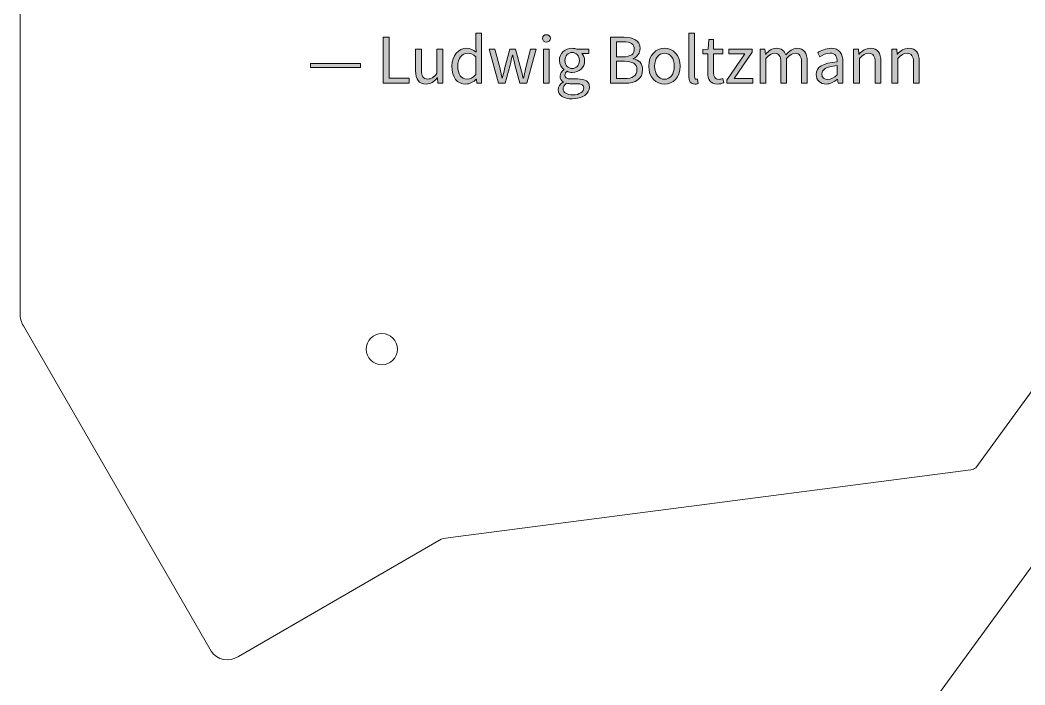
# Model space of a CAD drawing. Header units: millimetres. Extents: x -142 to 140, y -60 to 98.
# Drawn here: x -4.7 to 66.1, y 5.2 to 52 of the extents above; entities that cross this region are included whole.
import ezdxf

# ---------------------------------------------------------------- set-up
doc = ezdxf.new("R2010")
doc.units = ezdxf.units.MM
doc.header["$MEASUREMENT"] = 0
doc.layers.add('カット1(R255G0B0)', color=7, linetype='Continuous', lineweight=0)

# ---------------------------------------------------------------- blocks, each defined once
blk = doc.blocks.new('Block_5')
at = {"layer": 'カット1(R255G0B0)', "color": 5, "lineweight": 0, "true_color": 0x0000ff}
blk.add_open_spline([(59.372, 3.643), (59.372, 3.643), (69.915, 18.1), (69.915, 18.1)], degree=3, dxfattribs=at)
blk = doc.blocks.new('Block_4')
at = {"layer": 'カット1(R255G0B0)'}
blk.add_blockref('Block_5', (0, 0), dxfattribs=at)
blk = doc.blocks.new('Block_7')
at = {"layer": 'カット1(R255G0B0)', "color": 5, "lineweight": 0, "true_color": 0x0000ff}
for points in [[(-4.719, 90.831), (-4.719, 90.831), (-4.719, 31.357), (-4.719, 31.357)], [(73.177, 34.936), (73.177, 34.936), (62.634, 20.478), (62.634, 20.478)], [(-4.493, 30.482), (-4.645, 30.747), (-4.724, 31.048), (-4.72, 31.354)], [(8.735, 7.549), (8.735, 7.549), (-4.493, 30.48), (-4.493, 30.48)], [(62.281, 20.331), (62.281, 20.331), (25.611, 15.56), (25.611, 15.56)], [(62.634, 20.476), (62.54, 20.382), (62.413, 20.329), (62.28, 20.33)], [(24.956, 15.431), (24.956, 15.431), (10.663, 7.171), (10.663, 7.171)], [(24.955, 15.43), (25.168, 15.494), (25.388, 15.537), (25.61, 15.559)]]:
    blk.add_open_spline(points, degree=3, dxfattribs=at)
blk.add_open_spline([(10.661, 7.169), (10.026, 6.74), (9.164, 6.908), (8.736, 7.543), (8.735, 7.545), (8.734, 7.546), (8.733, 7.548)], degree=3, knots=[0, 0, 0, 0, 1, 1, 1, 2, 2, 2, 2], dxfattribs=at)
blk = doc.blocks.new('Block_11')
at = {"layer": 'カット1(R255G0B0)', "true_color": 0x000000, "transparency": 33554687}
h = blk.add_hatch(color=18, dxfattribs=at)
h.dxf.hatch_style = 2
edge = h.paths.add_edge_path()
edge.add_spline(control_points=[(27.401, 48.202), (27.401, 48.202), (27.401, 49.461), (27.401, 49.461), (27.196, 49.643), (27.012, 49.711), (26.816, 49.711), (26.431, 49.711), (26.126, 49.34), (26.126, 48.793), (26.126, 48.217), (26.364, 47.874), (26.785, 47.874), (27.007, 47.874), (27.2, 47.982), (27.401, 48.202)], knot_values=[0, 0, 0, 0, 1, 1, 1, 2, 2, 2, 3, 3, 3, 4, 4, 4, 5, 5, 5, 5], degree=3, periodic=0)
edge = h.paths.add_edge_path()
edge.add_spline(control_points=[(25.706, 48.789), (25.706, 49.568), (26.198, 50.053), (26.745, 50.053), (27.025, 50.053), (27.208, 49.948), (27.419, 49.774), (27.419, 49.774), (27.401, 50.186), (27.401, 50.186), (27.401, 50.186), (27.401, 51.112), (27.401, 51.112), (27.401, 51.112), (27.808, 51.112), (27.808, 51.112), (27.808, 51.112), (27.808, 47.591), (27.808, 47.591), (27.808, 47.591), (27.472, 47.591), (27.472, 47.591), (27.472, 47.591), (27.438, 47.875), (27.438, 47.875), (27.438, 47.875), (27.424, 47.875), (27.424, 47.875), (27.237, 47.688), (26.982, 47.532), (26.696, 47.532), (26.095, 47.532), (25.706, 47.988), (25.706, 48.789)], knot_values=[0, 0, 0, 0, 1, 1, 1, 2, 2, 2, 3, 3, 3, 4, 4, 4, 5, 5, 5, 6, 6, 6, 7, 7, 7, 8, 8, 8, 9, 9, 9, 10, 10, 10, 11, 11, 11, 11], degree=3, periodic=0)
h = blk.add_hatch(color=18, dxfattribs=at)
h.dxf.hatch_style = 2
edge = h.paths.add_edge_path()
edge.add_spline(control_points=[(32.164, 49.993), (32.164, 49.993), (32.571, 49.993), (32.571, 49.993), (32.571, 49.993), (32.571, 47.591), (32.571, 47.591), (32.571, 47.591), (32.164, 47.591), (32.164, 47.591), (32.164, 47.591), (32.164, 49.993), (32.164, 49.993)], knot_values=[0, 0, 0, 0, 1, 1, 1, 2, 2, 2, 3, 3, 3, 4, 4, 4, 4], degree=3, periodic=0)
edge = h.paths.add_edge_path()
edge.add_spline(control_points=[(32.09, 50.75), (32.09, 50.909), (32.213, 51.012), (32.371, 51.012), (32.529, 51.012), (32.652, 50.909), (32.652, 50.75), (32.652, 50.596), (32.529, 50.487), (32.371, 50.487), (32.213, 50.487), (32.09, 50.596), (32.09, 50.75)], knot_values=[0, 0, 0, 0, 1, 1, 1, 2, 2, 2, 3, 3, 3, 4, 4, 4, 4], degree=3, periodic=0)
h = blk.add_hatch(color=18, dxfattribs=at)
h.dxf.hatch_style = 2
edge = h.paths.add_edge_path()
edge.add_spline(control_points=[(42.417, 48.074), (42.417, 48.074), (42.417, 51.112), (42.417, 51.112), (42.417, 51.112), (42.824, 51.112), (42.824, 51.112), (42.824, 51.112), (42.824, 48.044), (42.824, 48.044), (42.824, 47.92), (42.878, 47.87), (42.937, 47.87), (42.961, 47.87), (42.98, 47.87), (43.026, 47.88), (43.026, 47.88), (43.081, 47.57), (43.081, 47.57), (43.024, 47.549), (42.954, 47.532), (42.847, 47.532), (42.543, 47.532), (42.417, 47.726), (42.417, 48.074)], knot_values=[0, 0, 0, 0, 1, 1, 1, 2, 2, 2, 3, 3, 3, 4, 4, 4, 5, 5, 5, 6, 6, 6, 7, 7, 7, 8, 8, 8, 8], degree=3, periodic=0)
h = blk.add_hatch(color=18, dxfattribs=at)
h.dxf.hatch_style = 2
edge = h.paths.add_edge_path()
edge.add_spline(control_points=[(20.878, 50.834), (20.878, 50.834), (21.29, 50.834), (21.29, 50.834), (21.29, 50.834), (21.29, 47.941), (21.29, 47.941), (21.29, 47.941), (22.706, 47.941), (22.706, 47.941), (22.706, 47.941), (22.706, 47.591), (22.706, 47.591), (22.706, 47.591), (20.878, 47.591), (20.878, 47.591), (20.878, 47.591), (20.878, 50.834), (20.878, 50.834)], knot_values=[0, 0, 0, 0, 1, 1, 1, 2, 2, 2, 3, 3, 3, 4, 4, 4, 5, 5, 5, 6, 6, 6, 6], degree=3, periodic=0)
h = blk.add_hatch(color=18, dxfattribs=at)
h.dxf.hatch_style = 2
edge = h.paths.add_edge_path()
edge.add_spline(control_points=[(37.871, 47.919), (38.426, 47.919), (38.753, 48.119), (38.753, 48.556), (38.753, 48.955), (38.439, 49.138), (37.871, 49.138), (37.871, 49.138), (37.307, 49.138), (37.307, 49.138), (37.307, 49.138), (37.307, 47.919), (37.307, 47.919), (37.307, 47.919), (37.871, 47.919), (37.871, 47.919)], knot_values=[0, 0, 0, 0, 1, 1, 1, 2, 2, 2, 3, 3, 3, 4, 4, 4, 5, 5, 5, 5], degree=3, periodic=0)
edge = h.paths.add_edge_path()
edge.add_spline(control_points=[(37.787, 49.454), (38.339, 49.454), (38.567, 49.658), (38.567, 49.987), (38.567, 50.366), (38.308, 50.507), (37.806, 50.507), (37.806, 50.507), (37.307, 50.507), (37.307, 50.507), (37.307, 50.507), (37.307, 49.454), (37.307, 49.454), (37.307, 49.454), (37.787, 49.454), (37.787, 49.454)], knot_values=[0, 0, 0, 0, 1, 1, 1, 2, 2, 2, 3, 3, 3, 4, 4, 4, 5, 5, 5, 5], degree=3, periodic=0)
edge = h.paths.add_edge_path()
edge.add_spline(control_points=[(36.894, 50.834), (36.894, 50.834), (37.857, 50.834), (37.857, 50.834), (38.517, 50.834), (38.973, 50.61), (38.973, 50.04), (38.973, 49.72), (38.802, 49.435), (38.499, 49.336), (38.499, 49.336), (38.499, 49.316), (38.499, 49.316), (38.886, 49.24), (39.158, 48.984), (39.158, 48.54), (39.158, 47.903), (38.654, 47.591), (37.931, 47.591), (37.931, 47.591), (36.894, 47.591), (36.894, 47.591), (36.894, 47.591), (36.894, 50.834), (36.894, 50.834)], knot_values=[0, 0, 0, 0, 1, 1, 1, 2, 2, 2, 3, 3, 3, 4, 4, 4, 5, 5, 5, 6, 6, 6, 7, 7, 7, 8, 8, 8, 8], degree=3, periodic=0)
h = blk.add_hatch(color=18, dxfattribs=at)
h.dxf.hatch_style = 2
edge = h.paths.add_edge_path()
edge.add_spline(control_points=[(43.748, 48.334), (43.748, 48.334), (43.748, 49.662), (43.748, 49.662), (43.748, 49.662), (43.391, 49.662), (43.391, 49.662), (43.391, 49.662), (43.391, 49.97), (43.391, 49.97), (43.391, 49.97), (43.766, 49.993), (43.766, 49.993), (43.766, 49.993), (43.815, 50.667), (43.815, 50.667), (43.815, 50.667), (44.155, 50.667), (44.155, 50.667), (44.155, 50.667), (44.155, 49.993), (44.155, 49.993), (44.155, 49.993), (44.805, 49.993), (44.805, 49.993), (44.805, 49.993), (44.805, 49.662), (44.805, 49.662), (44.805, 49.662), (44.155, 49.662), (44.155, 49.662), (44.155, 49.662), (44.155, 48.327), (44.155, 48.327), (44.155, 48.033), (44.249, 47.863), (44.526, 47.863), (44.611, 47.863), (44.722, 47.895), (44.8, 47.927), (44.8, 47.927), (44.878, 47.621), (44.878, 47.621), (44.744, 47.575), (44.582, 47.532), (44.433, 47.532), (43.921, 47.532), (43.748, 47.856), (43.748, 48.334)], knot_values=[0, 0, 0, 0, 1, 1, 1, 2, 2, 2, 3, 3, 3, 4, 4, 4, 5, 5, 5, 6, 6, 6, 7, 7, 7, 8, 8, 8, 9, 9, 9, 10, 10, 10, 11, 11, 11, 12, 12, 12, 13, 13, 13, 14, 14, 14, 15, 15, 15, 16, 16, 16, 16], degree=3, periodic=0)
h = blk.add_hatch(color=18, dxfattribs=at)
h.dxf.hatch_style = 2
edge = h.paths.add_edge_path()
edge.add_spline(control_points=[(23.158, 48.471), (23.158, 48.471), (23.158, 49.993), (23.158, 49.993), (23.158, 49.993), (23.565, 49.993), (23.565, 49.993), (23.565, 49.993), (23.565, 48.524), (23.565, 48.524), (23.565, 48.076), (23.7, 47.885), (24.018, 47.885), (24.264, 47.885), (24.434, 48.007), (24.661, 48.29), (24.661, 48.29), (24.661, 49.993), (24.661, 49.993), (24.661, 49.993), (25.068, 49.993), (25.068, 49.993), (25.068, 49.993), (25.068, 47.591), (25.068, 47.591), (25.068, 47.591), (24.732, 47.591), (24.732, 47.591), (24.732, 47.591), (24.698, 47.967), (24.698, 47.967), (24.698, 47.967), (24.684, 47.967), (24.684, 47.967), (24.461, 47.705), (24.222, 47.532), (23.892, 47.532), (23.386, 47.532), (23.158, 47.859), (23.158, 48.471)], knot_values=[0, 0, 0, 0, 1, 1, 1, 2, 2, 2, 3, 3, 3, 4, 4, 4, 5, 5, 5, 6, 6, 6, 7, 7, 7, 8, 8, 8, 9, 9, 9, 10, 10, 10, 11, 11, 11, 12, 12, 12, 13, 13, 13, 13], degree=3, periodic=0)
h = blk.add_hatch(color=18, dxfattribs=at)
h.dxf.hatch_style = 2
edge = h.paths.add_edge_path()
edge.add_spline(control_points=[(28.332, 49.993), (28.332, 49.993), (28.747, 49.993), (28.747, 49.993), (28.747, 49.993), (29.103, 48.606), (29.103, 48.606), (29.155, 48.377), (29.2, 48.162), (29.246, 47.936), (29.246, 47.936), (29.266, 47.936), (29.266, 47.936), (29.318, 48.162), (29.37, 48.381), (29.429, 48.606), (29.429, 48.606), (29.8, 49.993), (29.8, 49.993), (29.8, 49.993), (30.197, 49.993), (30.197, 49.993), (30.197, 49.993), (30.571, 48.606), (30.571, 48.606), (30.631, 48.377), (30.683, 48.162), (30.738, 47.936), (30.738, 47.936), (30.758, 47.936), (30.758, 47.936), (30.81, 48.162), (30.855, 48.377), (30.907, 48.606), (30.907, 48.606), (31.257, 49.993), (31.257, 49.993), (31.257, 49.993), (31.644, 49.993), (31.644, 49.993), (31.644, 49.993), (31, 47.591), (31, 47.591), (31, 47.591), (30.505, 47.591), (30.505, 47.591), (30.505, 47.591), (30.158, 48.882), (30.158, 48.882), (30.1, 49.109), (30.054, 49.33), (29.996, 49.574), (29.996, 49.574), (29.976, 49.574), (29.976, 49.574), (29.924, 49.33), (29.876, 49.103), (29.811, 48.876), (29.811, 48.876), (29.475, 47.591), (29.475, 47.591), (29.475, 47.591), (29, 47.591), (29, 47.591), (29, 47.591), (28.332, 49.993), (28.332, 49.993)], knot_values=[0, 0, 0, 0, 1, 1, 1, 2, 2, 2, 3, 3, 3, 4, 4, 4, 5, 5, 5, 6, 6, 6, 7, 7, 7, 8, 8, 8, 9, 9, 9, 10, 10, 10, 11, 11, 11, 12, 12, 12, 13, 13, 13, 14, 14, 14, 15, 15, 15, 16, 16, 16, 17, 17, 17, 18, 18, 18, 19, 19, 19, 20, 20, 20, 21, 21, 21, 22, 22, 22, 22], degree=3, periodic=0)
h = blk.add_hatch(color=18, dxfattribs=at)
h.dxf.hatch_style = 2
edge = h.paths.add_edge_path()
edge.add_spline(control_points=[(34.7, 49.197), (34.7, 49.546), (34.472, 49.758), (34.189, 49.758), (33.906, 49.758), (33.679, 49.549), (33.679, 49.197), (33.679, 48.847), (33.912, 48.626), (34.189, 48.626), (34.466, 48.626), (34.7, 48.847), (34.7, 49.197)], knot_values=[0, 0, 0, 0, 1, 1, 1, 2, 2, 2, 3, 3, 3, 4, 4, 4, 4], degree=3, periodic=0)
edge = h.paths.add_edge_path()
edge.add_spline(control_points=[(35.008, 47.256), (35.008, 47.478), (34.839, 47.554), (34.523, 47.554), (34.523, 47.554), (34.109, 47.554), (34.109, 47.554), (34.017, 47.554), (33.904, 47.564), (33.797, 47.59), (33.625, 47.468), (33.552, 47.325), (33.552, 47.187), (33.552, 46.929), (33.812, 46.766), (34.248, 46.766), (34.706, 46.766), (35.008, 47.005), (35.008, 47.256)], knot_values=[0, 0, 0, 0, 1, 1, 1, 2, 2, 2, 3, 3, 3, 4, 4, 4, 5, 5, 5, 6, 6, 6, 6], degree=3, periodic=0)
edge = h.paths.add_edge_path()
edge.add_spline(control_points=[(33.197, 47.13), (33.197, 47.336), (33.328, 47.529), (33.549, 47.673), (33.549, 47.673), (33.549, 47.693), (33.549, 47.693), (33.427, 47.769), (33.335, 47.898), (33.335, 48.086), (33.335, 48.286), (33.474, 48.445), (33.599, 48.532), (33.599, 48.532), (33.599, 48.552), (33.599, 48.552), (33.44, 48.677), (33.288, 48.91), (33.288, 49.197), (33.288, 49.722), (33.702, 50.053), (34.189, 50.053), (34.321, 50.053), (34.441, 50.027), (34.528, 49.993), (34.528, 49.993), (35.366, 49.993), (35.366, 49.993), (35.366, 49.993), (35.366, 49.68), (35.366, 49.68), (35.366, 49.68), (34.873, 49.68), (34.873, 49.68), (34.986, 49.571), (35.069, 49.391), (35.069, 49.186), (35.069, 48.672), (34.68, 48.353), (34.189, 48.353), (34.073, 48.353), (33.94, 48.382), (33.831, 48.435), (33.744, 48.362), (33.678, 48.283), (33.678, 48.151), (33.678, 47.998), (33.777, 47.89), (34.099, 47.89), (34.099, 47.89), (34.567, 47.89), (34.567, 47.89), (35.125, 47.89), (35.406, 47.715), (35.406, 47.316), (35.406, 46.87), (34.933, 46.486), (34.191, 46.486), (33.603, 46.486), (33.197, 46.716), (33.197, 47.13)], knot_values=[0, 0, 0, 0, 1, 1, 1, 2, 2, 2, 3, 3, 3, 4, 4, 4, 5, 5, 5, 6, 6, 6, 7, 7, 7, 8, 8, 8, 9, 9, 9, 10, 10, 10, 11, 11, 11, 12, 12, 12, 13, 13, 13, 14, 14, 14, 15, 15, 15, 16, 16, 16, 17, 17, 17, 18, 18, 18, 19, 19, 19, 20, 20, 20, 20], degree=3, periodic=0)
h = blk.add_hatch(color=18, dxfattribs=at)
h.dxf.hatch_style = 2
edge = h.paths.add_edge_path()
edge.add_spline(control_points=[(41.388, 48.789), (41.388, 49.34), (41.108, 49.714), (40.695, 49.714), (40.282, 49.714), (40.002, 49.34), (40.002, 48.789), (40.002, 48.239), (40.282, 47.87), (40.695, 47.87), (41.108, 47.87), (41.388, 48.239), (41.388, 48.789)], knot_values=[0, 0, 0, 0, 1, 1, 1, 2, 2, 2, 3, 3, 3, 4, 4, 4, 4], degree=3, periodic=0)
edge = h.paths.add_edge_path()
edge.add_spline(control_points=[(39.582, 48.789), (39.582, 49.591), (40.106, 50.053), (40.695, 50.053), (41.284, 50.053), (41.808, 49.591), (41.808, 48.789), (41.808, 47.994), (41.284, 47.532), (40.695, 47.532), (40.106, 47.532), (39.582, 47.994), (39.582, 48.789)], knot_values=[0, 0, 0, 0, 1, 1, 1, 2, 2, 2, 3, 3, 3, 4, 4, 4, 4], degree=3, periodic=0)
h = blk.add_hatch(color=18, dxfattribs=at)
h.dxf.hatch_style = 2
edge = h.paths.add_edge_path()
edge.add_spline(control_points=[(45.095, 47.809), (45.095, 47.809), (46.359, 49.662), (46.359, 49.662), (46.359, 49.662), (45.235, 49.662), (45.235, 49.662), (45.235, 49.662), (45.235, 49.993), (45.235, 49.993), (45.235, 49.993), (46.873, 49.993), (46.873, 49.993), (46.873, 49.993), (46.873, 49.776), (46.873, 49.776), (46.873, 49.776), (45.609, 47.922), (45.609, 47.922), (45.609, 47.922), (46.915, 47.922), (46.915, 47.922), (46.915, 47.922), (46.915, 47.591), (46.915, 47.591), (46.915, 47.591), (45.095, 47.591), (45.095, 47.591), (45.095, 47.591), (45.095, 47.809), (45.095, 47.809)], knot_values=[0, 0, 0, 0, 1, 1, 1, 2, 2, 2, 3, 3, 3, 4, 4, 4, 5, 5, 5, 6, 6, 6, 7, 7, 7, 8, 8, 8, 9, 9, 9, 10, 10, 10, 10], degree=3, periodic=0)
h = blk.add_hatch(color=18, dxfattribs=at)
h.dxf.hatch_style = 2
edge = h.paths.add_edge_path()
edge.add_spline(control_points=[(47.445, 49.993), (47.445, 49.993), (47.781, 49.993), (47.781, 49.993), (47.781, 49.993), (47.815, 49.645), (47.815, 49.645), (47.815, 49.645), (47.829, 49.645), (47.829, 49.645), (48.039, 49.872), (48.29, 50.053), (48.576, 50.053), (48.944, 50.053), (49.14, 49.877), (49.24, 49.595), (49.489, 49.865), (49.739, 50.053), (50.032, 50.053), (50.525, 50.053), (50.763, 49.726), (50.763, 49.113), (50.763, 49.113), (50.763, 47.591), (50.763, 47.591), (50.763, 47.591), (50.356, 47.591), (50.356, 47.591), (50.356, 47.591), (50.356, 49.061), (50.356, 49.061), (50.356, 49.508), (50.215, 49.7), (49.909, 49.7), (49.723, 49.7), (49.529, 49.578), (49.307, 49.331), (49.307, 49.331), (49.307, 47.591), (49.307, 47.591), (49.307, 47.591), (48.901, 47.591), (48.901, 47.591), (48.901, 47.591), (48.901, 49.061), (48.901, 49.061), (48.901, 49.508), (48.759, 49.7), (48.454, 49.7), (48.274, 49.7), (48.074, 49.578), (47.852, 49.331), (47.852, 49.331), (47.852, 47.591), (47.852, 47.591), (47.852, 47.591), (47.445, 47.591), (47.445, 47.591), (47.445, 47.591), (47.445, 49.993), (47.445, 49.993)], knot_values=[0, 0, 0, 0, 1, 1, 1, 2, 2, 2, 3, 3, 3, 4, 4, 4, 5, 5, 5, 6, 6, 6, 7, 7, 7, 8, 8, 8, 9, 9, 9, 10, 10, 10, 11, 11, 11, 12, 12, 12, 13, 13, 13, 14, 14, 14, 15, 15, 15, 16, 16, 16, 17, 17, 17, 18, 18, 18, 19, 19, 19, 20, 20, 20, 20], degree=3, periodic=0)
h = blk.add_hatch(color=18, dxfattribs=at)
h.dxf.hatch_style = 2
edge = h.paths.add_edge_path()
edge.add_spline(control_points=[(52.866, 48.177), (52.866, 48.177), (52.866, 48.845), (52.866, 48.845), (52.061, 48.748), (51.789, 48.55), (51.789, 48.243), (51.789, 47.971), (51.974, 47.859), (52.21, 47.859), (52.442, 47.859), (52.633, 47.972), (52.866, 48.177)], knot_values=[0, 0, 0, 0, 1, 1, 1, 2, 2, 2, 3, 3, 3, 4, 4, 4, 4], degree=3, periodic=0)
edge = h.paths.add_edge_path()
edge.add_spline(control_points=[(51.39, 48.215), (51.39, 48.738), (51.842, 49), (52.866, 49.111), (52.865, 49.42), (52.762, 49.718), (52.37, 49.718), (52.092, 49.718), (51.842, 49.586), (51.654, 49.46), (51.654, 49.46), (51.495, 49.739), (51.495, 49.739), (51.716, 49.884), (52.053, 50.053), (52.438, 50.053), (53.024, 50.053), (53.273, 49.663), (53.273, 49.065), (53.273, 49.065), (53.273, 47.591), (53.273, 47.591), (53.273, 47.591), (52.937, 47.591), (52.937, 47.591), (52.937, 47.591), (52.902, 47.879), (52.902, 47.879), (52.902, 47.879), (52.889, 47.879), (52.889, 47.879), (52.66, 47.688), (52.392, 47.532), (52.094, 47.532), (51.692, 47.532), (51.39, 47.781), (51.39, 48.215)], knot_values=[0, 0, 0, 0, 1, 1, 1, 2, 2, 2, 3, 3, 3, 4, 4, 4, 5, 5, 5, 6, 6, 6, 7, 7, 7, 8, 8, 8, 9, 9, 9, 10, 10, 10, 11, 11, 11, 12, 12, 12, 12], degree=3, periodic=0)
h = blk.add_hatch(color=18, dxfattribs=at)
h.dxf.hatch_style = 2
edge = h.paths.add_edge_path()
edge.add_spline(control_points=[(54.029, 49.993), (54.029, 49.993), (54.365, 49.993), (54.365, 49.993), (54.365, 49.993), (54.399, 49.647), (54.399, 49.647), (54.399, 49.647), (54.413, 49.647), (54.413, 49.647), (54.641, 49.872), (54.889, 50.053), (55.218, 50.053), (55.724, 50.053), (55.952, 49.726), (55.952, 49.113), (55.952, 49.113), (55.952, 47.591), (55.952, 47.591), (55.952, 47.591), (55.545, 47.591), (55.545, 47.591), (55.545, 47.591), (55.545, 49.061), (55.545, 49.061), (55.545, 49.508), (55.41, 49.7), (55.092, 49.7), (54.846, 49.7), (54.676, 49.574), (54.435, 49.331), (54.435, 49.331), (54.435, 47.591), (54.435, 47.591), (54.435, 47.591), (54.029, 47.591), (54.029, 47.591), (54.029, 47.591), (54.029, 49.993), (54.029, 49.993)], knot_values=[0, 0, 0, 0, 1, 1, 1, 2, 2, 2, 3, 3, 3, 4, 4, 4, 5, 5, 5, 6, 6, 6, 7, 7, 7, 8, 8, 8, 9, 9, 9, 10, 10, 10, 11, 11, 11, 12, 12, 12, 13, 13, 13, 13], degree=3, periodic=0)
h = blk.add_hatch(color=18, dxfattribs=at)
h.dxf.hatch_style = 2
edge = h.paths.add_edge_path()
edge.add_spline(control_points=[(56.73, 49.993), (56.73, 49.993), (57.066, 49.993), (57.066, 49.993), (57.066, 49.993), (57.1, 49.647), (57.1, 49.647), (57.1, 49.647), (57.114, 49.647), (57.114, 49.647), (57.343, 49.872), (57.59, 50.053), (57.92, 50.053), (58.426, 50.053), (58.653, 49.726), (58.653, 49.113), (58.653, 49.113), (58.653, 47.591), (58.653, 47.591), (58.653, 47.591), (58.247, 47.591), (58.247, 47.591), (58.247, 47.591), (58.247, 49.061), (58.247, 49.061), (58.247, 49.508), (58.111, 49.7), (57.793, 49.7), (57.548, 49.7), (57.378, 49.574), (57.137, 49.331), (57.137, 49.331), (57.137, 47.591), (57.137, 47.591), (57.137, 47.591), (56.73, 47.591), (56.73, 47.591), (56.73, 47.591), (56.73, 49.993), (56.73, 49.993)], knot_values=[0, 0, 0, 0, 1, 1, 1, 2, 2, 2, 3, 3, 3, 4, 4, 4, 5, 5, 5, 6, 6, 6, 7, 7, 7, 8, 8, 8, 9, 9, 9, 10, 10, 10, 11, 11, 11, 12, 12, 12, 13, 13, 13, 13], degree=3, periodic=0)
h = blk.add_hatch(color=18, dxfattribs=at)
h.dxf.hatch_style = 2
edge = h.paths.add_edge_path()
edge.add_spline(control_points=[(15.735, 48.976), (15.735, 48.976), (19.278, 48.976), (19.278, 48.976), (19.278, 48.976), (19.278, 48.692), (19.278, 48.692), (19.278, 48.692), (15.735, 48.692), (15.735, 48.692), (15.735, 48.692), (15.735, 48.976), (15.735, 48.976)], knot_values=[0, 0, 0, 0, 1, 1, 1, 2, 2, 2, 3, 3, 3, 4, 4, 4, 4], degree=3, periodic=0)
at = {"layer": 'カット1(R255G0B0)'}
for points, knots in [([(25.706, 48.789), (25.706, 49.568), (26.198, 50.053), (26.745, 50.053), (27.025, 50.053), (27.208, 49.948), (27.419, 49.774), (27.419, 49.774), (27.401, 50.186), (27.401, 50.186), (27.401, 50.186), (27.401, 51.112), (27.401, 51.112), (27.401, 51.112), (27.808, 51.112), (27.808, 51.112), (27.808, 51.112), (27.808, 47.591), (27.808, 47.591), (27.808, 47.591), (27.472, 47.591), (27.472, 47.591), (27.472, 47.591), (27.438, 47.875), (27.438, 47.875), (27.438, 47.875), (27.424, 47.875), (27.424, 47.875), (27.237, 47.688), (26.982, 47.532), (26.696, 47.532), (26.095, 47.532), (25.706, 47.988), (25.706, 48.789)], [0, 0, 0, 0, 1, 1, 1, 2, 2, 2, 3, 3, 3, 4, 4, 4, 5, 5, 5, 6, 6, 6, 7, 7, 7, 8, 8, 8, 9, 9, 9, 10, 10, 10, 11, 11, 11, 11]), ([(32.09, 50.75), (32.09, 50.909), (32.213, 51.012), (32.371, 51.012), (32.529, 51.012), (32.652, 50.909), (32.652, 50.75), (32.652, 50.596), (32.529, 50.487), (32.371, 50.487), (32.213, 50.487), (32.09, 50.596), (32.09, 50.75)], [0, 0, 0, 0, 1, 1, 1, 2, 2, 2, 3, 3, 3, 4, 4, 4, 4]), ([(42.417, 48.074), (42.417, 48.074), (42.417, 51.112), (42.417, 51.112), (42.417, 51.112), (42.824, 51.112), (42.824, 51.112), (42.824, 51.112), (42.824, 48.044), (42.824, 48.044), (42.824, 47.92), (42.878, 47.87), (42.937, 47.87), (42.961, 47.87), (42.98, 47.87), (43.026, 47.88), (43.026, 47.88), (43.081, 47.57), (43.081, 47.57), (43.024, 47.549), (42.954, 47.532), (42.847, 47.532), (42.543, 47.532), (42.417, 47.726), (42.417, 48.074)], [0, 0, 0, 0, 1, 1, 1, 2, 2, 2, 3, 3, 3, 4, 4, 4, 5, 5, 5, 6, 6, 6, 7, 7, 7, 8, 8, 8, 8]), ([(20.878, 50.834), (20.878, 50.834), (21.29, 50.834), (21.29, 50.834), (21.29, 50.834), (21.29, 47.941), (21.29, 47.941), (21.29, 47.941), (22.706, 47.941), (22.706, 47.941), (22.706, 47.941), (22.706, 47.591), (22.706, 47.591), (22.706, 47.591), (20.878, 47.591), (20.878, 47.591), (20.878, 47.591), (20.878, 50.834), (20.878, 50.834)], [0, 0, 0, 0, 1, 1, 1, 2, 2, 2, 3, 3, 3, 4, 4, 4, 5, 5, 5, 6, 6, 6, 6]), ([(36.894, 50.834), (36.894, 50.834), (37.857, 50.834), (37.857, 50.834), (38.517, 50.834), (38.973, 50.61), (38.973, 50.04), (38.973, 49.72), (38.802, 49.435), (38.499, 49.336), (38.499, 49.336), (38.499, 49.316), (38.499, 49.316), (38.886, 49.24), (39.158, 48.984), (39.158, 48.54), (39.158, 47.903), (38.654, 47.591), (37.931, 47.591), (37.931, 47.591), (36.894, 47.591), (36.894, 47.591), (36.894, 47.591), (36.894, 50.834), (36.894, 50.834)], [0, 0, 0, 0, 1, 1, 1, 2, 2, 2, 3, 3, 3, 4, 4, 4, 5, 5, 5, 6, 6, 6, 7, 7, 7, 8, 8, 8, 8]), ([(37.787, 49.454), (38.339, 49.454), (38.567, 49.658), (38.567, 49.987), (38.567, 50.366), (38.308, 50.507), (37.806, 50.507), (37.806, 50.507), (37.307, 50.507), (37.307, 50.507), (37.307, 50.507), (37.307, 49.454), (37.307, 49.454), (37.307, 49.454), (37.787, 49.454), (37.787, 49.454)], [0, 0, 0, 0, 1, 1, 1, 2, 2, 2, 3, 3, 3, 4, 4, 4, 5, 5, 5, 5]), ([(43.748, 48.334), (43.748, 48.334), (43.748, 49.662), (43.748, 49.662), (43.748, 49.662), (43.391, 49.662), (43.391, 49.662), (43.391, 49.662), (43.391, 49.97), (43.391, 49.97), (43.391, 49.97), (43.766, 49.993), (43.766, 49.993), (43.766, 49.993), (43.815, 50.667), (43.815, 50.667), (43.815, 50.667), (44.155, 50.667), (44.155, 50.667), (44.155, 50.667), (44.155, 49.993), (44.155, 49.993), (44.155, 49.993), (44.805, 49.993), (44.805, 49.993), (44.805, 49.993), (44.805, 49.662), (44.805, 49.662), (44.805, 49.662), (44.155, 49.662), (44.155, 49.662), (44.155, 49.662), (44.155, 48.327), (44.155, 48.327), (44.155, 48.033), (44.249, 47.863), (44.526, 47.863), (44.611, 47.863), (44.722, 47.895), (44.8, 47.927), (44.8, 47.927), (44.878, 47.621), (44.878, 47.621), (44.744, 47.575), (44.582, 47.532), (44.433, 47.532), (43.921, 47.532), (43.748, 47.856), (43.748, 48.334)], [0, 0, 0, 0, 1, 1, 1, 2, 2, 2, 3, 3, 3, 4, 4, 4, 5, 5, 5, 6, 6, 6, 7, 7, 7, 8, 8, 8, 9, 9, 9, 10, 10, 10, 11, 11, 11, 12, 12, 12, 13, 13, 13, 14, 14, 14, 15, 15, 15, 16, 16, 16, 16]), ([(23.158, 48.471), (23.158, 48.471), (23.158, 49.993), (23.158, 49.993), (23.158, 49.993), (23.565, 49.993), (23.565, 49.993), (23.565, 49.993), (23.565, 48.524), (23.565, 48.524), (23.565, 48.076), (23.7, 47.885), (24.018, 47.885), (24.264, 47.885), (24.434, 48.007), (24.661, 48.29), (24.661, 48.29), (24.661, 49.993), (24.661, 49.993), (24.661, 49.993), (25.068, 49.993), (25.068, 49.993), (25.068, 49.993), (25.068, 47.591), (25.068, 47.591), (25.068, 47.591), (24.732, 47.591), (24.732, 47.591), (24.732, 47.591), (24.698, 47.967), (24.698, 47.967), (24.698, 47.967), (24.684, 47.967), (24.684, 47.967), (24.461, 47.705), (24.222, 47.532), (23.892, 47.532), (23.386, 47.532), (23.158, 47.859), (23.158, 48.471)], [0, 0, 0, 0, 1, 1, 1, 2, 2, 2, 3, 3, 3, 4, 4, 4, 5, 5, 5, 6, 6, 6, 7, 7, 7, 8, 8, 8, 9, 9, 9, 10, 10, 10, 11, 11, 11, 12, 12, 12, 13, 13, 13, 13]), ([(27.401, 48.202), (27.401, 48.202), (27.401, 49.461), (27.401, 49.461), (27.196, 49.643), (27.012, 49.711), (26.816, 49.711), (26.431, 49.711), (26.126, 49.34), (26.126, 48.793), (26.126, 48.217), (26.364, 47.874), (26.785, 47.874), (27.007, 47.874), (27.2, 47.982), (27.401, 48.202)], [0, 0, 0, 0, 1, 1, 1, 2, 2, 2, 3, 3, 3, 4, 4, 4, 5, 5, 5, 5]), ([(28.332, 49.993), (28.332, 49.993), (28.747, 49.993), (28.747, 49.993), (28.747, 49.993), (29.103, 48.606), (29.103, 48.606), (29.155, 48.377), (29.2, 48.162), (29.246, 47.936), (29.246, 47.936), (29.266, 47.936), (29.266, 47.936), (29.318, 48.162), (29.37, 48.381), (29.429, 48.606), (29.429, 48.606), (29.8, 49.993), (29.8, 49.993), (29.8, 49.993), (30.197, 49.993), (30.197, 49.993), (30.197, 49.993), (30.571, 48.606), (30.571, 48.606), (30.631, 48.377), (30.683, 48.162), (30.738, 47.936), (30.738, 47.936), (30.758, 47.936), (30.758, 47.936), (30.81, 48.162), (30.855, 48.377), (30.907, 48.606), (30.907, 48.606), (31.257, 49.993), (31.257, 49.993), (31.257, 49.993), (31.644, 49.993), (31.644, 49.993), (31.644, 49.993), (31, 47.591), (31, 47.591), (31, 47.591), (30.505, 47.591), (30.505, 47.591), (30.505, 47.591), (30.158, 48.882), (30.158, 48.882), (30.1, 49.109), (30.054, 49.33), (29.996, 49.574), (29.996, 49.574), (29.976, 49.574), (29.976, 49.574), (29.924, 49.33), (29.876, 49.103), (29.811, 48.876), (29.811, 48.876), (29.475, 47.591), (29.475, 47.591), (29.475, 47.591), (29, 47.591), (29, 47.591), (29, 47.591), (28.332, 49.993), (28.332, 49.993)], [0, 0, 0, 0, 1, 1, 1, 2, 2, 2, 3, 3, 3, 4, 4, 4, 5, 5, 5, 6, 6, 6, 7, 7, 7, 8, 8, 8, 9, 9, 9, 10, 10, 10, 11, 11, 11, 12, 12, 12, 13, 13, 13, 14, 14, 14, 15, 15, 15, 16, 16, 16, 17, 17, 17, 18, 18, 18, 19, 19, 19, 20, 20, 20, 21, 21, 21, 22, 22, 22, 22]), ([(32.164, 49.993), (32.164, 49.993), (32.571, 49.993), (32.571, 49.993), (32.571, 49.993), (32.571, 47.591), (32.571, 47.591), (32.571, 47.591), (32.164, 47.591), (32.164, 47.591), (32.164, 47.591), (32.164, 49.993), (32.164, 49.993)], [0, 0, 0, 0, 1, 1, 1, 2, 2, 2, 3, 3, 3, 4, 4, 4, 4]), ([(33.197, 47.13), (33.197, 47.336), (33.328, 47.529), (33.549, 47.673), (33.549, 47.673), (33.549, 47.693), (33.549, 47.693), (33.427, 47.769), (33.335, 47.898), (33.335, 48.086), (33.335, 48.286), (33.474, 48.445), (33.599, 48.532), (33.599, 48.532), (33.599, 48.552), (33.599, 48.552), (33.44, 48.677), (33.288, 48.91), (33.288, 49.197), (33.288, 49.722), (33.702, 50.053), (34.189, 50.053), (34.321, 50.053), (34.441, 50.027), (34.528, 49.993), (34.528, 49.993), (35.366, 49.993), (35.366, 49.993), (35.366, 49.993), (35.366, 49.68), (35.366, 49.68), (35.366, 49.68), (34.873, 49.68), (34.873, 49.68), (34.986, 49.571), (35.069, 49.391), (35.069, 49.186), (35.069, 48.672), (34.68, 48.353), (34.189, 48.353), (34.073, 48.353), (33.94, 48.382), (33.831, 48.435), (33.744, 48.362), (33.678, 48.283), (33.678, 48.151), (33.678, 47.998), (33.777, 47.89), (34.099, 47.89), (34.099, 47.89), (34.567, 47.89), (34.567, 47.89), (35.125, 47.89), (35.406, 47.715), (35.406, 47.316), (35.406, 46.87), (34.933, 46.486), (34.191, 46.486), (33.603, 46.486), (33.197, 46.716), (33.197, 47.13)], [0, 0, 0, 0, 1, 1, 1, 2, 2, 2, 3, 3, 3, 4, 4, 4, 5, 5, 5, 6, 6, 6, 7, 7, 7, 8, 8, 8, 9, 9, 9, 10, 10, 10, 11, 11, 11, 12, 12, 12, 13, 13, 13, 14, 14, 14, 15, 15, 15, 16, 16, 16, 17, 17, 17, 18, 18, 18, 19, 19, 19, 20, 20, 20, 20]), ([(34.7, 49.197), (34.7, 49.546), (34.472, 49.758), (34.189, 49.758), (33.906, 49.758), (33.679, 49.549), (33.679, 49.197), (33.679, 48.847), (33.912, 48.626), (34.189, 48.626), (34.466, 48.626), (34.7, 48.847), (34.7, 49.197)], [0, 0, 0, 0, 1, 1, 1, 2, 2, 2, 3, 3, 3, 4, 4, 4, 4]), ([(39.582, 48.789), (39.582, 49.591), (40.106, 50.053), (40.695, 50.053), (41.284, 50.053), (41.808, 49.591), (41.808, 48.789), (41.808, 47.994), (41.284, 47.532), (40.695, 47.532), (40.106, 47.532), (39.582, 47.994), (39.582, 48.789)], [0, 0, 0, 0, 1, 1, 1, 2, 2, 2, 3, 3, 3, 4, 4, 4, 4]), ([(41.388, 48.789), (41.388, 49.34), (41.108, 49.714), (40.695, 49.714), (40.282, 49.714), (40.002, 49.34), (40.002, 48.789), (40.002, 48.239), (40.282, 47.87), (40.695, 47.87), (41.108, 47.87), (41.388, 48.239), (41.388, 48.789)], [0, 0, 0, 0, 1, 1, 1, 2, 2, 2, 3, 3, 3, 4, 4, 4, 4]), ([(45.095, 47.809), (45.095, 47.809), (46.359, 49.662), (46.359, 49.662), (46.359, 49.662), (45.235, 49.662), (45.235, 49.662), (45.235, 49.662), (45.235, 49.993), (45.235, 49.993), (45.235, 49.993), (46.873, 49.993), (46.873, 49.993), (46.873, 49.993), (46.873, 49.776), (46.873, 49.776), (46.873, 49.776), (45.609, 47.922), (45.609, 47.922), (45.609, 47.922), (46.915, 47.922), (46.915, 47.922), (46.915, 47.922), (46.915, 47.591), (46.915, 47.591), (46.915, 47.591), (45.095, 47.591), (45.095, 47.591), (45.095, 47.591), (45.095, 47.809), (45.095, 47.809)], [0, 0, 0, 0, 1, 1, 1, 2, 2, 2, 3, 3, 3, 4, 4, 4, 5, 5, 5, 6, 6, 6, 7, 7, 7, 8, 8, 8, 9, 9, 9, 10, 10, 10, 10]), ([(47.445, 49.993), (47.445, 49.993), (47.781, 49.993), (47.781, 49.993), (47.781, 49.993), (47.815, 49.645), (47.815, 49.645), (47.815, 49.645), (47.829, 49.645), (47.829, 49.645), (48.039, 49.872), (48.29, 50.053), (48.576, 50.053), (48.944, 50.053), (49.14, 49.877), (49.24, 49.595), (49.489, 49.865), (49.739, 50.053), (50.032, 50.053), (50.525, 50.053), (50.763, 49.726), (50.763, 49.113), (50.763, 49.113), (50.763, 47.591), (50.763, 47.591), (50.763, 47.591), (50.356, 47.591), (50.356, 47.591), (50.356, 47.591), (50.356, 49.061), (50.356, 49.061), (50.356, 49.508), (50.215, 49.7), (49.909, 49.7), (49.723, 49.7), (49.529, 49.578), (49.307, 49.331), (49.307, 49.331), (49.307, 47.591), (49.307, 47.591), (49.307, 47.591), (48.901, 47.591), (48.901, 47.591), (48.901, 47.591), (48.901, 49.061), (48.901, 49.061), (48.901, 49.508), (48.759, 49.7), (48.454, 49.7), (48.274, 49.7), (48.074, 49.578), (47.852, 49.331), (47.852, 49.331), (47.852, 47.591), (47.852, 47.591), (47.852, 47.591), (47.445, 47.591), (47.445, 47.591), (47.445, 47.591), (47.445, 49.993), (47.445, 49.993)], [0, 0, 0, 0, 1, 1, 1, 2, 2, 2, 3, 3, 3, 4, 4, 4, 5, 5, 5, 6, 6, 6, 7, 7, 7, 8, 8, 8, 9, 9, 9, 10, 10, 10, 11, 11, 11, 12, 12, 12, 13, 13, 13, 14, 14, 14, 15, 15, 15, 16, 16, 16, 17, 17, 17, 18, 18, 18, 19, 19, 19, 20, 20, 20, 20]), ([(51.39, 48.215), (51.39, 48.738), (51.842, 49), (52.866, 49.111), (52.865, 49.42), (52.762, 49.718), (52.37, 49.718), (52.092, 49.718), (51.842, 49.586), (51.654, 49.46), (51.654, 49.46), (51.495, 49.739), (51.495, 49.739), (51.716, 49.884), (52.053, 50.053), (52.438, 50.053), (53.024, 50.053), (53.273, 49.663), (53.273, 49.065), (53.273, 49.065), (53.273, 47.591), (53.273, 47.591), (53.273, 47.591), (52.937, 47.591), (52.937, 47.591), (52.937, 47.591), (52.902, 47.879), (52.902, 47.879), (52.902, 47.879), (52.889, 47.879), (52.889, 47.879), (52.66, 47.688), (52.392, 47.532), (52.094, 47.532), (51.692, 47.532), (51.39, 47.781), (51.39, 48.215)], [0, 0, 0, 0, 1, 1, 1, 2, 2, 2, 3, 3, 3, 4, 4, 4, 5, 5, 5, 6, 6, 6, 7, 7, 7, 8, 8, 8, 9, 9, 9, 10, 10, 10, 11, 11, 11, 12, 12, 12, 12]), ([(54.029, 49.993), (54.029, 49.993), (54.365, 49.993), (54.365, 49.993), (54.365, 49.993), (54.399, 49.647), (54.399, 49.647), (54.399, 49.647), (54.413, 49.647), (54.413, 49.647), (54.641, 49.872), (54.889, 50.053), (55.218, 50.053), (55.724, 50.053), (55.952, 49.726), (55.952, 49.113), (55.952, 49.113), (55.952, 47.591), (55.952, 47.591), (55.952, 47.591), (55.545, 47.591), (55.545, 47.591), (55.545, 47.591), (55.545, 49.061), (55.545, 49.061), (55.545, 49.508), (55.41, 49.7), (55.092, 49.7), (54.846, 49.7), (54.676, 49.574), (54.435, 49.331), (54.435, 49.331), (54.435, 47.591), (54.435, 47.591), (54.435, 47.591), (54.029, 47.591), (54.029, 47.591), (54.029, 47.591), (54.029, 49.993), (54.029, 49.993)], [0, 0, 0, 0, 1, 1, 1, 2, 2, 2, 3, 3, 3, 4, 4, 4, 5, 5, 5, 6, 6, 6, 7, 7, 7, 8, 8, 8, 9, 9, 9, 10, 10, 10, 11, 11, 11, 12, 12, 12, 13, 13, 13, 13]), ([(56.73, 49.993), (56.73, 49.993), (57.066, 49.993), (57.066, 49.993), (57.066, 49.993), (57.1, 49.647), (57.1, 49.647), (57.1, 49.647), (57.114, 49.647), (57.114, 49.647), (57.343, 49.872), (57.59, 50.053), (57.92, 50.053), (58.426, 50.053), (58.653, 49.726), (58.653, 49.113), (58.653, 49.113), (58.653, 47.591), (58.653, 47.591), (58.653, 47.591), (58.247, 47.591), (58.247, 47.591), (58.247, 47.591), (58.247, 49.061), (58.247, 49.061), (58.247, 49.508), (58.111, 49.7), (57.793, 49.7), (57.548, 49.7), (57.378, 49.574), (57.137, 49.331), (57.137, 49.331), (57.137, 47.591), (57.137, 47.591), (57.137, 47.591), (56.73, 47.591), (56.73, 47.591), (56.73, 47.591), (56.73, 49.993), (56.73, 49.993)], [0, 0, 0, 0, 1, 1, 1, 2, 2, 2, 3, 3, 3, 4, 4, 4, 5, 5, 5, 6, 6, 6, 7, 7, 7, 8, 8, 8, 9, 9, 9, 10, 10, 10, 11, 11, 11, 12, 12, 12, 13, 13, 13, 13]), ([(15.735, 48.976), (15.735, 48.976), (19.278, 48.976), (19.278, 48.976), (19.278, 48.976), (19.278, 48.692), (19.278, 48.692), (19.278, 48.692), (15.735, 48.692), (15.735, 48.692), (15.735, 48.692), (15.735, 48.976), (15.735, 48.976)], [0, 0, 0, 0, 1, 1, 1, 2, 2, 2, 3, 3, 3, 4, 4, 4, 4]), ([(37.871, 47.919), (38.426, 47.919), (38.753, 48.119), (38.753, 48.556), (38.753, 48.955), (38.439, 49.138), (37.871, 49.138), (37.871, 49.138), (37.307, 49.138), (37.307, 49.138), (37.307, 49.138), (37.307, 47.919), (37.307, 47.919), (37.307, 47.919), (37.871, 47.919), (37.871, 47.919)], [0, 0, 0, 0, 1, 1, 1, 2, 2, 2, 3, 3, 3, 4, 4, 4, 5, 5, 5, 5]), ([(52.866, 48.177), (52.866, 48.177), (52.866, 48.845), (52.866, 48.845), (52.061, 48.748), (51.789, 48.55), (51.789, 48.243), (51.789, 47.971), (51.974, 47.859), (52.21, 47.859), (52.442, 47.859), (52.633, 47.972), (52.866, 48.177)], [0, 0, 0, 0, 1, 1, 1, 2, 2, 2, 3, 3, 3, 4, 4, 4, 4]), ([(35.008, 47.256), (35.008, 47.478), (34.839, 47.554), (34.523, 47.554), (34.523, 47.554), (34.109, 47.554), (34.109, 47.554), (34.017, 47.554), (33.904, 47.564), (33.797, 47.59), (33.625, 47.468), (33.552, 47.325), (33.552, 47.187), (33.552, 46.929), (33.812, 46.766), (34.248, 46.766), (34.706, 46.766), (35.008, 47.005), (35.008, 47.256)], [0, 0, 0, 0, 1, 1, 1, 2, 2, 2, 3, 3, 3, 4, 4, 4, 5, 5, 5, 6, 6, 6, 6])]:
    blk.add_open_spline(points, degree=3, knots=knots, dxfattribs=at)
blk = doc.blocks.new('Block_10')
at = {"layer": 'カット1(R255G0B0)'}
blk.add_blockref('Block_11', (0, 0), dxfattribs=at)
blk = doc.blocks.new('Block_6')
at = {"layer": 'カット1(R255G0B0)', "color": 1, "lineweight": 0, "true_color": 0xff0000}
blk.add_circle((20.78, 28.832), 1.1, dxfattribs=at)
at = {"layer": 'カット1(R255G0B0)'}
for name in ['Block_7', 'Block_10']:
    blk.add_blockref(name, (0, 0), dxfattribs=at)

msp = doc.modelspace()

# ---------------------------------------------------------------- block references
at = {"layer": 'カット1(R255G0B0)'}
for name in ['Block_6', 'Block_4']:
    msp.add_blockref(name, (0, 0), dxfattribs=at)

doc.saveas('drawing.dxf')
